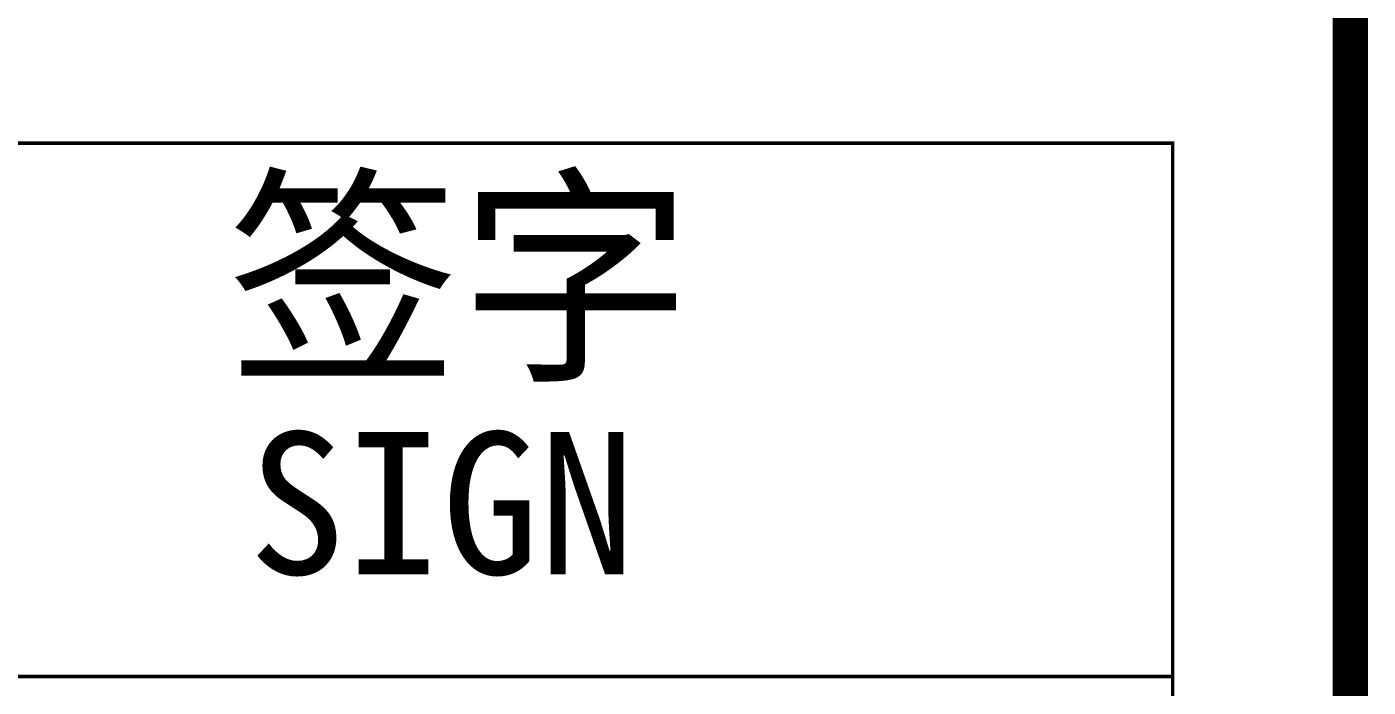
# Model space of a CAD drawing. Extents: x -409435 to 356702, y -107829 to 330904.
# Drawn here: x 134924 to 137754, y 266642 to 268035 of the extents above; entities that cross this region are included whole.
import ezdxf
from ezdxf.enums import TextEntityAlignment as Align

# ---------------------------------------------------------------- set-up
doc = ezdxf.new("R2010")
doc.units = 0
doc.header["$LTSCALE"] = 1000
doc.header["$MEASUREMENT"] = 0
doc.styles.add('图签信息$0$华文细黑', font='STXIHEI_0.TTF', dxfattribs={"height": 10})

# ---------------------------------------------------------------- blocks, each defined once
blk = doc.blocks.new('图签信息')
at = {"const_width": 0.5}
blk.add_lwpolyline([(-65, 0), (0, 0), (0, 500.5), (-65, 500.5)], close=True, dxfattribs=at)
at = {"const_width": 0.05}
for points in [[(-62.5, 103.262), (-2.5, 103.262), (-2.5, 163.262), (-62.5, 163.262), (-62.5, 103.262)], [(-62.5, 155.762), (-2.5, 155.762)]]:
    blk.add_lwpolyline(points, dxfattribs=at)
at = {"style": '图签信息$0$华文细黑'}
for s, height, p in [('签字', 2.4, (-15.806, 162.568)), ('SIGN', 2, (-15.5, 159.201))]:
    blk.add_text(s, height=height, dxfattribs=at).set_placement(p, align=Align.TOP_LEFT)
blk = doc.blocks.new('图签-A1')
at = {"color": 2}
blk.add_blockref('图签信息', (0, 0), dxfattribs=at)
blk = doc.blocks.new('X-104 14#平面')
at = {"xscale": 150, "yscale": 150, "zscale": 150}
blk.add_blockref('图签-A1', (137716.5, 243300), dxfattribs=at)

msp = doc.modelspace()

# ---------------------------------------------------------------- block references
msp.add_blockref('X-104 14#平面', (0, 0))

doc.saveas('drawing.dxf')
